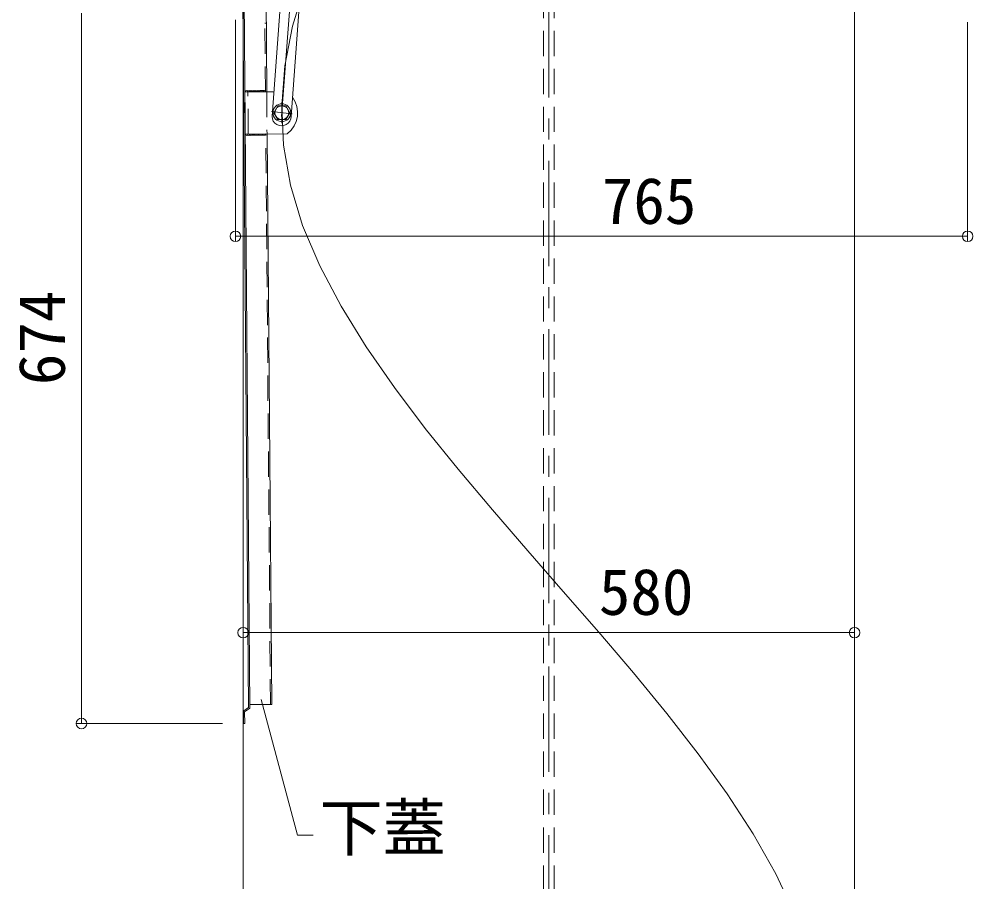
# Model space of a CAD drawing. Units: millimetres, scale not verified. Extents: x -4000 to 4000, y -2770 to 2770.
# Drawn here: x -721 to 184, y -343 to 476 of the extents above; entities that cross this region are included whole.
import ezdxf
from ezdxf.enums import TextEntityAlignment as Align

# ---------------------------------------------------------------- set-up
doc = ezdxf.new("R2010")
doc.units = ezdxf.units.MM
doc.header["$LTSCALE"] = 20
doc.linetypes.add('CHAIN1', pattern=[8, 5, -1, 1, -1])
doc.linetypes.add('DASHED1', pattern=[1.8, 1.2, -0.6])
doc.layers.add('0-0_表面板', color=132, linetype='Continuous', lineweight=9)
doc.layers.add('0-1_4-0', color=3, linetype='Continuous', lineweight=9)
doc.styles.add('ＭＳ ゴシック', font='')
doc.styles.get('ＭＳ ゴシック').set_extended_font_data('MS Gothic')

msp = doc.modelspace()

# ---------------------------------------------------------------- linework, layer by layer
at = {"layer": '0-0_表面板', "color": 4, "linetype": 'CHAIN1'}
msp.add_line((-218.33, 1141.61), (-218.33, -2129.32), dxfattribs=at)
at = {"layer": '0-1_4-0'}
for p, q in [((-508.33, 976.89), (-508.33, -1657.11)), ((71.67, 976.89), (71.67, -1657.11)), ((-451.52, 775.26), (-480.91, 383.78)), ((-433.57, 773.92), (-462.91, 383.53)), ((-503.15, -177.34), (-508.69, 500.69)), ((-507.49, 500.7), (-501.95, -177.33)), ((-486, 407.05), (-486.68, 499.05)), ((-506.32, 406.9), (-487.57, 407.04)), ((-506.5, 366.9), (-466.5, 367.2)), ((-506.02, 366.9), (-487.27, 367.04)), ((-481.18, -174.3), (-485.7, 367.05)), ((-507.62, -180.51), (-503.15, -177.34)), ((-506.92, -181.49), (-502.46, -178.31)), ((-481.18, -174.3), (-501.98, -174.45)), ((-508.04, -192.5), (-508.12, -181.5)), ((-506.84, -192.49), (-506.92, -181.49)), ((-506.84, -192.49), (-508.04, -192.5))]:
    msp.add_line(p, q, dxfattribs=at)
at = {"layer": '0-1_4-0', "color": 4}
for p, q in [((-430.76, 931.92), (-471.91, 383.66)), ((-661.71, 481.76), (-661.71, 471.76)), ((-661.71, 471.76), (-661.71, -182.5)), ((-515.63, 475.3), (-515.63, 264.89)), ((178.97, 473.13), (178.97, 264.89)), ((-467.92, 393.67), (-464.14, 387.19)), ((-475.38, 380.64), (-479.16, 387.13)), ((-467.87, 380.67), (-475.38, 380.64)), ((-464.14, 387.19), (-467.87, 380.67)), ((178.97, 269.89), (168.97, 269.89)), ((-508.33, -106.24), (71.67, -106.24)), ((-661.71, -192.5), (-661.71, -182.5)), ((-528.04, -192.5), (-666.71, -192.5))]:
    msp.add_line(p, q, dxfattribs=at)
at = {"layer": '0-1_4-0', "linetype": 'DASHED1'}
for p, q in [((-223.33, -1647.11), (-223.33, 931.89)), ((-213.33, -1647.11), (-213.33, 931.89)), ((-487.2, 407.04), (-487.68, 472.04)), ((-503.5, 366.92), (-503.8, 406.92)), ((-482.38, -174.31), (-486.9, 367.04))]:
    msp.add_line(p, q, dxfattribs=at)
at = {"layer": '0-1_4-0', "color": 2, "linetype": 'DASHED1'}
for p, q in [((-486.48, 472.05), (-487.68, 472.04)), ((-486, 407.05), (-485.7, 367.05))]:
    msp.add_line(p, q, dxfattribs=at)
at = {"layer": '0-1_4-0', "linetype": 'CHAIN1'}
for p, q in [((-471.72, 397.12), (-471.58, 377.19)), ((-461.72, 386.01), (-481.58, 388.31))]:
    msp.add_line(p, q, dxfattribs=at)
at = {"layer": '0-1_4-0', "color": 7}
for points in [[(-0.75, 1019.61), (-42.9, 983.32), (-84.54, 947.01), (-125.41, 910.67), (-165.24, 874.3), (-203.78, 837.88), (-240.78, 801.41), (-275.97, 764.88), (-309.09, 728.28), (-339.9, 691.59), (-368.12, 654.82), (-393.51, 617.95), (-415.8, 580.97), (-434.74, 543.87), (-450.07, 506.65), (-461.53, 469.29), (-468.86, 431.79), (-471.8, 394.14)], [(-471.8, 394.14), (-470.1, 356.33), (-463.5, 318.35), (-451.9, 280.2)], [(-451.9, 280.2), (-435.7, 241.89), (-415.44, 203.45), (-391.66, 164.91), (-364.89, 126.28), (-335.64, 87.6), (-304.47, 48.87), (-271.89, 10.14), (-238.43, -28.58), (-204.64, -67.26), (-171.04, -105.89), (-138.15, -144.43), (-106.52, -182.87), (-76.67, -221.18), (-49.14, -259.33), (-24.45, -297.31), (-3.13, -335.09), (14.27, -372.64)]]:
    msp.add_lwpolyline(points, dxfattribs=at)
at = {"layer": '0-1_4-0'}
msp.add_lwpolyline([(-506.5, 366.9), (-506.8, 406.9), (-479.16, 407.1)], dxfattribs=at)
at = {"layer": '0-1_4-0', "color": 4}
for points in [[(-479.16, 387.13), (-475.43, 393.64), (-467.92, 393.67)], [(-515.63, 269.89), (-505.63, 269.89), (168.97, 269.89)], [(-491.26, -169.85), (-456.77, -298.56), (-441.77, -298.56)]]:
    msp.add_lwpolyline(points, dxfattribs=at)
for centre, radius in [((-471.65, 387.16), 8.5), ((-471.65, 387.16), 6.5), ((-515.63, 269.89), 5), ((178.97, 269.89), 5), ((-508.33, -106.24), 5), ((71.67, -106.24), 5), ((-661.71, -192.5), 5)]:
    msp.add_circle(centre, radius, dxfattribs=at)
at = {"layer": '0-1_4-0'}
for centre, radius, start, end in [((-505.07, 406.91), 1.25, 0.42486, 180.42486), ((-503.82, 406.92), 1.25, 0.42486, 120.42486), ((-502.57, 406.93), 1.25, 0.42486, 120.42486), ((-501.32, 406.94), 1.25, 0.42486, 120.42486), ((-500.07, 406.95), 1.25, 0.42486, 120.42486), ((-498.82, 406.96), 1.25, 0.42486, 120.42486), ((-497.57, 406.97), 1.25, 0.42486, 120.42486), ((-496.32, 406.98), 1.25, 0.42486, 120.42486), ((-495.07, 406.99), 1.25, 0.42486, 120.42486), ((-493.82, 406.99), 1.25, 0.42486, 120.42486), ((-492.57, 407), 1.25, 0.42486, 120.42486), ((-491.32, 407.01), 1.25, 0.42486, 120.42486), ((-490.07, 407.02), 1.25, 0.42486, 120.42486), ((-488.82, 407.03), 1.25, 0.42486, 120.42486), ((-481.65, 387.08), 25, 307.29476, 36.4133), ((-471.91, 383.66), 9, 179.68309, 359.68309), ((-504.77, 366.91), 1.25, 180.42486, 0.42486), ((-503.52, 366.92), 1.25, 240.42486, 0.42486), ((-502.27, 366.93), 1.25, 240.42486, 0.42486), ((-501.02, 366.94), 1.25, 240.42486, 0.42486), ((-499.77, 366.95), 1.25, 240.42486, 0.42486), ((-498.52, 366.96), 1.25, 240.42486, 0.42486), ((-497.27, 366.97), 1.25, 240.42486, 0.42486), ((-496.02, 366.98), 1.25, 240.42486, 0.42486), ((-494.77, 366.99), 1.25, 240.42486, 0.42486), ((-493.52, 367), 1.25, 240.42486, 0.42486), ((-492.27, 367.01), 1.25, 240.42486, 0.42486), ((-491.02, 367.01), 1.25, 240.42486, 0.42486), ((-489.77, 367.02), 1.25, 240.42486, 0.42486), ((-488.52, 367.03), 1.25, 240.42486, 0.42486), ((-506.92, -181.49), 1.2, 125.41688, 180.42486), ((-503.15, -177.34), 1.2, 305.41688, 0.42486)]:
    msp.add_arc(centre, radius, start, end, dxfattribs=at)

# ---------------------------------------------------------------- texts
at = {"layer": '0-1_4-0', "color": 2, "style": 'ＭＳ ゴシック'}
for s, p in [('765', (-168.13, 268.41)), ('580', (-170.9, -102.62)), ('下蓋', (-436, -326.42))]:
    msp.add_text(s, height=43.99, dxfattribs=at).set_placement(p, align=Align.BOTTOM_LEFT)
msp.add_text('674', height=43.99, rotation=90, dxfattribs=at).set_placement((-664.27, 128.61), align=Align.BOTTOM_LEFT)

doc.saveas('drawing.dxf')
